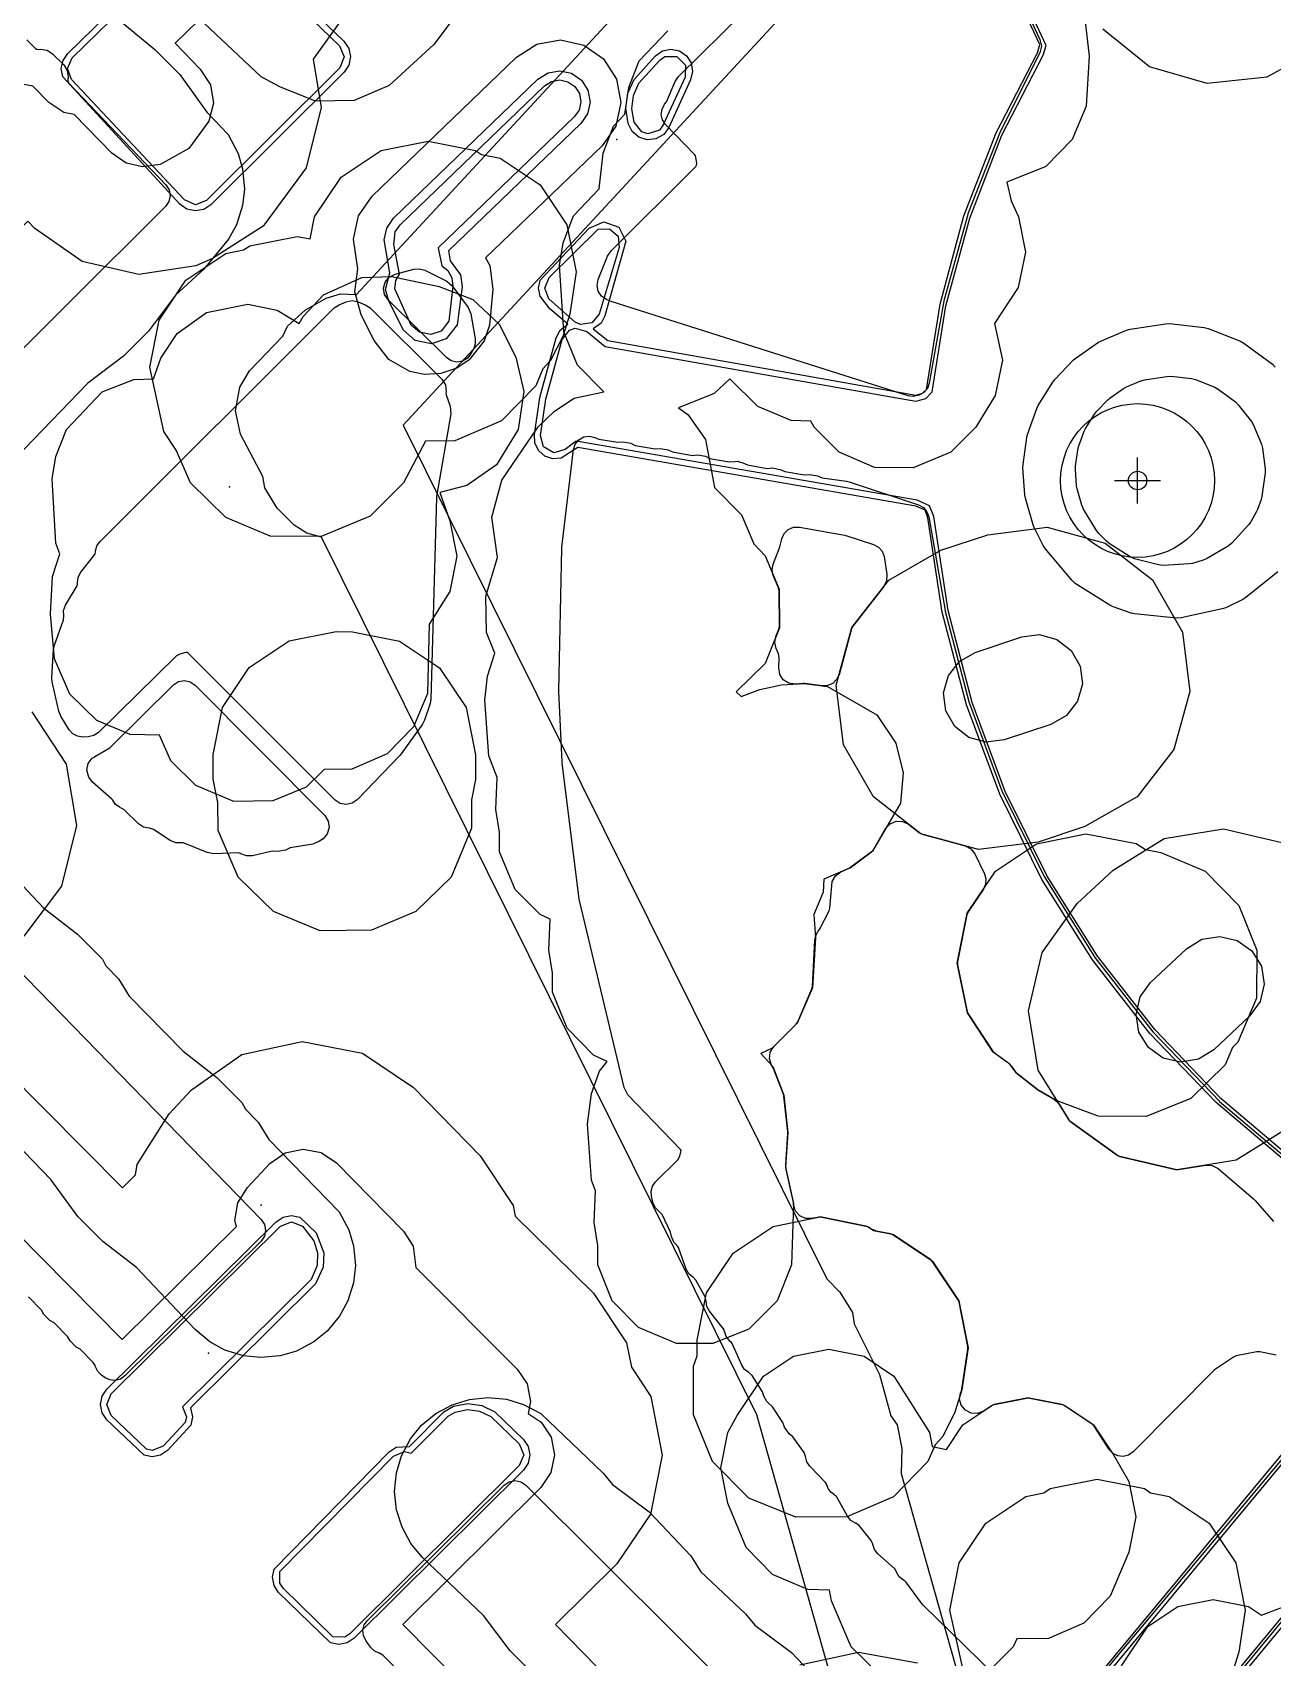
# Model space of a CAD drawing. Header units: metres. Extents: x -2677 to -840, y 169 to 1487.
# Drawn here: x -2469.6 to -2429.3, y 538.4 to 591.2 of the extents above; entities that cross this region are included whole.
import ezdxf

# ---------------------------------------------------------------- set-up
doc = ezdxf.new("R2010")
doc.units = ezdxf.units.M
for name, color, linetype in [('AI_GREENING_ALLOWED_ZONE', 4, 'Continuous'), ('AI_GREENING_EXCLUSIONS', 1, 'Continuous'), ('AI_GREENING_LAWN', 82, 'Continuous'), ('AI_GREENING_REJECTED', 6, 'Continuous'), ('AI_GREENING_TREES', 3, 'Continuous')]:
    doc.layers.add(name, color=color, linetype=linetype)

# ---------------------------------------------------------------- blocks, each defined once
blk = doc.blocks.new('AI_TREE')
for p, q in [((0, -0.3), (0, 0.3)), ((-0.3, 0), (0.3, 0))]:
    blk.add_line(p, q)
for radius in [1, 0.12]:
    blk.add_circle((0, 0), radius)

msp = doc.modelspace()

# ---------------------------------------------------------------- linework, layer by layer
at = {"layer": 'AI_GREENING_ALLOWED_ZONE'}
for points in [[(-2434.633, 579.302), (-2434.554, 579.369), (-2434.114, 579.67), (-2434.023, 579.72), (-2433.553, 579.915), (-2433.44, 579.946), (-2432.714, 580.061), (-2432.581, 580.065), (-2431.911, 579.99), (-2431.783, 579.959), (-2431.155, 579.712), (-2431.038, 579.647), (-2430.484, 579.233), (-2430.388, 579.139), (-2429.964, 578.593), (-2429.897, 578.478), (-2429.638, 577.855), (-2429.604, 577.727), (-2429.517, 577.058), (-2429.518, 576.925), (-2429.623, 576.167), (-2429.648, 576.065), (-2429.767, 575.739), (-2429.8, 575.667), (-2429.985, 575.333), (-2430.053, 575.239), (-2430.599, 574.639), (-2430.718, 574.543), (-2431.42, 574.136), (-2431.526, 574.09), (-2431.873, 573.985), (-2431.99, 573.964), (-2432.832, 573.916), (-2432.987, 573.932), (-2433.758, 574.134), (-2433.898, 574.195), (-2434.582, 574.629), (-2434.672, 574.701), (-2434.923, 574.958), (-2434.994, 575.049), (-2435.418, 575.751), (-2435.47, 575.871), (-2435.623, 576.403), (-2435.641, 576.506), (-2435.679, 577.037), (-2435.675, 577.141), (-2435.603, 577.669), (-2435.578, 577.77), (-2435.395, 578.28), (-2435.349, 578.374), (-2435.064, 578.834), (-2435.001, 578.917), (-2434.633, 579.302)], [(-2445.311, 573.096), (-2445.33, 573.189), (-2445.497, 573.585), (-2445.535, 573.774), (-2445.5, 573.963), (-2445.293, 574.486), (-2445.281, 574.524), (-2445.225, 574.779), (-2445.149, 574.954), (-2445.015, 575.087), (-2444.84, 575.161), (-2444.65, 575.164), (-2443.234, 574.915), (-2443.169, 574.899), (-2442.239, 574.602), (-2442.077, 574.515), (-2441.958, 574.376), (-2441.897, 574.203), (-2441.806, 573.62), (-2441.816, 573.417), (-2441.905, 573.236), (-2442.91, 571.941), (-2442.954, 571.854), (-2443.362, 570.365), (-2443.439, 570.204), (-2443.568, 570.081), (-2443.732, 570.01), (-2443.91, 570.002), (-2444.473, 570.077), (-2444.525, 570.078), (-2444.784, 570.058), (-2444.993, 570.087), (-2445.172, 570.2), (-2445.289, 570.376), (-2445.321, 570.586), (-2445.302, 570.925), (-2445.323, 571.04), (-2445.402, 571.217), (-2445.446, 571.412), (-2445.41, 571.61), (-2445.316, 571.841), (-2445.298, 571.936), (-2445.311, 573.096)]]:
    msp.add_lwpolyline(points, close=True, dxfattribs=at)
msp.add_lwpolyline([(-2429.155, 548.247), (-2429.694, 548.352), (-2429.791, 548.352), (-2430.459, 548.216), (-2430.548, 548.179), (-2431.134, 547.784), (-2431.171, 547.753), (-2433.807, 545.095), (-2433.953, 544.993), (-2434.125, 544.948), (-2434.302, 544.967), (-2434.461, 545.046), (-2434.583, 545.176), (-2435.07, 545.932), (-2435.14, 546.004), (-2436.03, 546.598), (-2436.119, 546.635), (-2437.171, 546.844), (-2437.267, 546.844), (-2438.319, 546.635), (-2438.408, 546.598), (-2438.666, 546.426), (-2438.86, 546.349), (-2439.069, 546.358), (-2439.255, 546.451), (-2439.388, 546.613), (-2439.443, 546.815), (-2439.41, 547.021), (-2439.385, 547.086), (-2439.372, 547.138), (-2439.175, 548.439), (-2439.177, 548.524), (-2439.463, 549.964), (-2439.5, 550.053), (-2440.313, 551.269), (-2440.381, 551.337), (-2441.597, 552.15), (-2441.686, 552.187), (-2442.143, 552.278), (-2442.323, 552.352), (-2442.399, 552.403), (-2442.488, 552.44), (-2443.922, 552.725), (-2444.019, 552.725), (-2444.24, 552.681), (-2444.448, 552.684), (-2444.637, 552.77), (-2444.774, 552.926), (-2444.836, 553.125), (-2444.843, 553.201), (-2445.084, 554.283), (-2445.095, 554.426), (-2445.024, 555.454), (-2445.025, 555.499), (-2445.153, 556.661), (-2445.168, 556.724), (-2445.5, 557.58), (-2445.553, 557.665), (-2445.553, 557.665), (-2445.624, 557.874), (-2445.598, 558.093), (-2445.48, 558.28), (-2444.756, 559.005), (-2444.703, 559.082), (-2444.242, 560.147), (-2444.222, 560.233), (-2444.147, 561.737), (-2444.116, 561.888), (-2444.04, 562.022), (-2443.995, 562.079), (-2443.684, 562.686), (-2443.657, 562.779), (-2443.598, 563.508), (-2443.593, 563.507), (-2443.583, 563.638), (-2443.477, 563.828), (-2443.301, 563.955), (-2443.052, 564.061), (-2443.002, 564.09), (-2442.312, 564.601), (-2442.245, 564.675), (-2441.847, 565.361), (-2441.704, 565.517), (-2441.51, 565.601), (-2441.298, 565.596), (-2441.108, 565.505), (-2440.745, 565.223), (-2440.659, 565.18), (-2439.268, 564.799), (-2439.081, 564.702), (-2438.951, 564.536), (-2438.637, 563.894), (-2438.589, 563.727), (-2438.601, 563.554), (-2438.671, 563.396), (-2439.169, 562.653), (-2439.207, 562.563), (-2439.509, 561.03), (-2439.509, 560.933), (-2439.201, 559.42), (-2439.165, 559.334), (-2438.378, 558.135), (-2438.315, 558.07), (-2437.876, 557.754), (-2437.76, 557.638), (-2437.617, 557.437), (-2437.568, 557.385), (-2436.918, 556.875), (-2436.886, 556.854), (-2436.388, 556.575), (-2436.207, 556.402), (-2435.894, 555.896), (-2435.828, 555.826), (-2434.324, 554.744), (-2434.236, 554.704), (-2432.432, 554.281), (-2432.336, 554.278), (-2431.449, 554.423), (-2431.234, 554.411), (-2431.044, 554.309), (-2429.891, 553.324), (-2429.838, 553.272), (-2429.245, 552.587)], dxfattribs=at)
at = {"layer": 'AI_GREENING_EXCLUSIONS'}
for points in [[(-2437.121, 514.7), (-2446.035, 546.298), (-2460.178, 574.837), (-2460.658, 574.965), (-2461.069, 575.226), (-2461.612, 575.781), (-2462.023, 576.444), (-2462.083, 576.804), (-2462.811, 578.185), (-2462.974, 578.948), (-2462.833, 579.716), (-2462.519, 580.247), (-2461.437, 581.37), (-2461.282, 581.697), (-2460.702, 582.22), (-2460.023, 582.606), (-2459.559, 582.742), (-2459.04, 582.73), (-2441.152, 602.079)], [(-2437.121, 514.7), (-2446.035, 546.298), (-2460.178, 574.837), (-2460.658, 574.965), (-2461.069, 575.226), (-2461.612, 575.781), (-2462.023, 576.444), (-2462.083, 576.804), (-2462.811, 578.185), (-2462.974, 578.948), (-2462.833, 579.716), (-2462.519, 580.247), (-2461.437, 581.37), (-2461.282, 581.697), (-2460.702, 582.22), (-2460.023, 582.606), (-2459.559, 582.742), (-2459.04, 582.73), (-2441.152, 602.079)], [(-2436.183, 601.562), (-2457.52, 578.481), (-2443.762, 550.719), (-2443.336, 550.289), (-2442.925, 549.626), (-2442.865, 549.266), (-2442.044, 547.619), (-2441.678, 546.274), (-2441.475, 545.973), (-2441.319, 545.209), (-2441.343, 544.398), (-2433.549, 516.77), (-2413.339, 537.637)], [(-2436.183, 601.562), (-2457.52, 578.481), (-2443.762, 550.719), (-2443.336, 550.289), (-2442.925, 549.626), (-2442.865, 549.266), (-2442.044, 547.619), (-2441.678, 546.274), (-2441.475, 545.973), (-2441.319, 545.209), (-2441.343, 544.398), (-2433.549, 516.77), (-2413.339, 537.637)], [(-2428.609, 554.598), (-2430.96, 556.591), (-2433.102, 558.825), (-2434.965, 561.214), (-2436.599, 563.815), (-2437.96, 566.57), (-2439.035, 569.456), (-2439.812, 572.452), (-2440.276, 575.509), (-2440.42, 575.85), (-2440.827, 576.042), (-2451.897, 577.961), (-2452.262, 577.681), (-2452.632, 577.583), (-2452.964, 577.775), (-2453.061, 578.145), (-2452.886, 579.32), (-2452.357, 581.265), (-2452.12, 581.57), (-2451.932, 581.631), (-2451.561, 581.523), (-2450.959, 581.038), (-2440.866, 579.252), (-2440.543, 579.347), (-2440.331, 579.557), (-2439.887, 582.359), (-2439.116, 585.206), (-2438.067, 587.907), (-2436.727, 590.502), (-2436.63, 590.817), (-2440.256, 598.589)], [(-2428.75, 554.455), (-2431.105, 556.452), (-2433.26, 558.702), (-2435.123, 561.091), (-2436.769, 563.709), (-2438.139, 566.481), (-2439.222, 569.386), (-2440.006, 572.402), (-2440.472, 575.467), (-2440.568, 575.711), (-2440.867, 575.844), (-2451.845, 577.748), (-2452.386, 577.402), (-2452.659, 577.384), (-2452.918, 577.473), (-2453.123, 577.654), (-2453.243, 577.899), (-2453.26, 578.172), (-2453.079, 579.373), (-2452.55, 581.318), (-2452.427, 581.564), (-2452.173, 581.759), (-2452.753, 582.255), (-2453.077, 582.672), (-2453.125, 582.934), (-2453.072, 583.196), (-2451.483, 584.885), (-2451.008, 585.093), (-2450.52, 584.918), (-2450.286, 584.454), (-2450.968, 582.032), (-2451.091, 581.797), (-2451.347, 581.607), (-2450.873, 581.226), (-2440.864, 579.454), (-2440.647, 579.52), (-2440.521, 579.637), (-2440.08, 582.411), (-2439.302, 585.279), (-2438.254, 587.979), (-2436.912, 590.581), (-2436.834, 590.858), (-2440.422, 598.472)], [(-2462.708, 593.063), (-2464.932, 590.891), (-2464.115, 590.054), (-2463.788, 589.544), (-2463.689, 588.946), (-2463.835, 588.358), (-2464.491, 587.474), (-2465.419, 586.955), (-2465.977, 586.871), (-2466.527, 586.999), (-2466.99, 587.322), (-2468.211, 588.572), (-2468.548, 588.642), (-2469.031, 588.968), (-2469.555, 589.496), (-2469.852, 589.557)], [(-2455.666, 591.996), (-2456.531, 590.855), (-2457.981, 589.518), (-2459.12, 589.027), (-2460.375, 589.014), (-2461.527, 589.481), (-2462.137, 589.807), (-2464.722, 592.24)], [(-2459.156, 592.177), (-2460.451, 590.375), (-2460.192, 588.807), (-2460.679, 586.846), (-2462.074, 584.942), (-2463.721, 583.896), (-2464.256, 583.654), (-2466.116, 583.374), (-2467.949, 583.802), (-2469.494, 584.876), (-2469.721, 585.109), (-2474.546, 580.311), (-2476.173, 579.234), (-2478.088, 578.862), (-2480.341, 579.345), (-2481.961, 580.431), (-2483.917, 582.393), (-2484.355, 583.053), (-2484.689, 583.274), (-2490.142, 588.884), (-2492.984, 591.664)], [(-2466.959, 591.818), (-2465.59, 590.691), (-2464.78, 589.881), (-2463.906, 588.651), (-2463.204, 587.922), (-2462.884, 587.312), (-2462.739, 586.811), (-2462.681, 586.148), (-2462.739, 585.623), (-2462.94, 584.988), (-2463.195, 584.525), (-2464.004, 583.551), (-2464.919, 582.707), (-2465.795, 581.531), (-2466.605, 580.72), (-2467.772, 579.846), (-2470.709, 576.795)], [(-2426.324, 591.929), (-2427.748, 590.733), (-2429.458, 589.794), (-2431.397, 589.581), (-2433.271, 590.126), (-2434.792, 591.347)], [(-2435.373, 591.691), (-2435.239, 590.474), (-2435.333, 588.847), (-2435.787, 587.764), (-2436.642, 586.887), (-2437.906, 586.372), (-2437.764, 585.766), (-2437.533, 585.254), (-2437.306, 584.106), (-2437.536, 582.958), (-2438.309, 581.779), (-2438.055, 580.591), (-2438.285, 579.443), (-2438.914, 578.408), (-2439.724, 577.597), (-2440.949, 577.086), (-2442.214, 577.101), (-2443.361, 577.597), (-2444.172, 578.408), (-2444.274, 578.612), (-2444.921, 578.628), (-2446.005, 579.081), (-2446.913, 579.985), (-2447.415, 579.504), (-2448.574, 579.036), (-2448.271, 578.819), (-2447.698, 578.006), (-2447.409, 576.452), (-2446.532, 575.565), (-2446.135, 574.616), (-2445.765, 574.227), (-2445.312, 573.144), (-2445.298, 571.887), (-2445.765, 570.733), (-2446.708, 569.811), (-2446.544, 569.656), (-2445.935, 569.888), (-2445.234, 570.04), (-2444.499, 570.08), (-2443.736, 569.978), (-2442.131, 569.06), (-2441.514, 568.14), (-2441.277, 567.174), (-2441.369, 566.183), (-2442.27, 564.631), (-2443.025, 564.073), (-2443.86, 563.715), (-2443.876, 563.291), (-2444.177, 562.572), (-2444.13, 561.815), (-2444.224, 560.188), (-2444.722, 559.038), (-2445.533, 558.228), (-2445.905, 558.055), (-2445.517, 557.622), (-2445.156, 556.693), (-2445.023, 555.477), (-2445.1, 554.353), (-2444.836, 553.17), (-2444.901, 551.179), (-2445.371, 550.014), (-2446.293, 549.092), (-2447.458, 548.622), (-2448.646, 548.622), (-2449.878, 549.137), (-2450.733, 550.014), (-2451.203, 551.179), (-2451.203, 551.807), (-2451.319, 552.551), (-2451.275, 553.588), (-2451.401, 553.932), (-2451.53, 555.75), (-2451.4, 556.748), (-2451.139, 557.472), (-2450.899, 557.794), (-2451.343, 557.997), (-2451.343, 557.997), (-2452.199, 558.874), (-2452.669, 560.04), (-2452.669, 560.668), (-2452.785, 561.412), (-2452.746, 562.416), (-2453.069, 562.569), (-2453.88, 563.379), (-2454.394, 564.611), (-2454.394, 565.24), (-2454.511, 565.983), (-2454.466, 567.026), (-2454.74, 567.723), (-2454.868, 569.541), (-2454.788, 570.317), (-2454.547, 571.07), (-2454.818, 571.739), (-2454.837, 572.914), (-2454.46, 574.177), (-2454.644, 575.481), (-2454.313, 576.693), (-2453.141, 578.427), (-2452.608, 578.935), (-2451.962, 579.354), (-2451.008, 579.557), (-2451.855, 580.426), (-2452.308, 581.51), (-2452.44, 583.681), (-2452.324, 584.408), (-2451.984, 585.283), (-2451.153, 586.158), (-2451.028, 587.318), (-2450.689, 588.193), (-2450.316, 588.586), (-2450.193, 589.45), (-2449.853, 590.325), (-2448.926, 591.302)], [(-2469.583, 569.159), (-2468.476, 567.458), (-2468.136, 565.457), (-2468.619, 563.486), (-2469.846, 561.869)], [(-2471.101, 564.794), (-2469.208, 562.781), (-2468.106, 561.928), (-2467.296, 561.118), (-2467.182, 560.895), (-2466.767, 560.48), (-2466.421, 559.912), (-2464.675, 558.122), (-2463.573, 557.27), (-2462.763, 556.459), (-2462.649, 556.237), (-2462.234, 555.821), (-2461.888, 555.254), (-2459.599, 552.907), (-2459.29, 552.322), (-2459.134, 551.795), (-2459.075, 551.161), (-2459.137, 550.592), (-2459.32, 550.004), (-2459.59, 549.509), (-2459.995, 549.022), (-2460.422, 548.677), (-2460.99, 548.377), (-2461.52, 548.221), (-2462.16, 548.162), (-2462.708, 548.221), (-2463.315, 548.41), (-2463.807, 548.677), (-2464.28, 549.073), (-2466.186, 551.095), (-2467.281, 551.941), (-2468.091, 552.752), (-2468.966, 553.957), (-2470.719, 555.754)], [(-2477.136, 559.36), (-2466.655, 548.747), (-2462.942, 552.426), (-2462.987, 552.622), (-2462.891, 553.199), (-2462.581, 553.695), (-2461.852, 554.47), (-2461.361, 554.817), (-2460.774, 554.943), (-2460.185, 554.829), (-2459.687, 554.492), (-2457.517, 552.276), (-2457.198, 551.79), (-2457.114, 551.092), (-2453.82, 547.792), (-2453.498, 547.306), (-2453.385, 546.734), (-2453.462, 546.347), (-2453.039, 546.062), (-2452.716, 545.574), (-2452.604, 544.999), (-2452.721, 544.426), (-2453.048, 543.941), (-2457.535, 539.488), (-2448.899, 530.749)], [(-2471.71, 558.782), (-2466.647, 553.681), (-2466.22, 554.106), (-2466.164, 554.439), (-2465.13, 556.093), (-2464.402, 556.868), (-2462.766, 558.022), (-2460.81, 558.443), (-2458.845, 558.062), (-2457.187, 556.941), (-2455.016, 554.724), (-2453.954, 553.104), (-2453.887, 552.757), (-2451.336, 550.257), (-2450.262, 548.639), (-2450.106, 547.849), (-2449.477, 546.901), (-2449.104, 544.986), (-2449.492, 543.074), (-2450.583, 541.456), (-2452.571, 539.483), (-2449.011, 535.838)], [(-2413.509, 558.455), (-2434.234, 533.365), (-2434.396, 533.237), (-2434.8, 533.217), (-2436.557, 534.914), (-2436.661, 535.065), (-2436.677, 535.427), (-2427.687, 546.253)], [(-2413.362, 558.318), (-2434.08, 533.238), (-2434.307, 533.058), (-2434.587, 532.985), (-2434.872, 533.031), (-2435.115, 533.189), (-2436.698, 534.772), (-2436.844, 534.985), (-2436.867, 535.491), (-2427.853, 546.366)], [(-2442.091, 537.904), (-2442.965, 538.757), (-2443.602, 540.258), (-2443.671, 540.604), (-2444.377, 540.62), (-2445.524, 541.116), (-2446.377, 541.99), (-2446.971, 543.427), (-2447.199, 544.575), (-2446.971, 545.723), (-2446.674, 546.282), (-2445.819, 547.56), (-2444.846, 548.211), (-2443.698, 548.439), (-2442.55, 548.211), (-2441.577, 547.56), (-2441.577, 547.56), (-2440.427, 545.723), (-2440.337, 545.268), (-2439.872, 545.179), (-2439.34, 545.975), (-2438.367, 546.626), (-2437.219, 546.854), (-2436.071, 546.626), (-2435.098, 545.975), (-2434.447, 545.002), (-2433.948, 544.138), (-2433.72, 542.99), (-2433.948, 541.842), (-2434.554, 540.406), (-2435.407, 539.532), (-2436.554, 539.036), (-2437.581, 539.02), (-2437.707, 538.757), (-2438.518, 537.947)], [(-2453.237, 537.822), (-2454.047, 538.632), (-2454.047, 538.632), (-2454.911, 539.774), (-2456.906, 541.678), (-2457.276, 542.121), (-2457.561, 542.647), (-2457.738, 543.217), (-2457.8, 543.805), (-2457.741, 544.42), (-2457.575, 544.972), (-2457.285, 545.519), (-2456.923, 545.963), (-2456.466, 546.342), (-2455.936, 546.629), (-2455.37, 546.803), (-2454.776, 546.866), (-2454.167, 546.807), (-2453.618, 546.642), (-2453.055, 546.342), (-2451.024, 544.405), (-2450.722, 544.033), (-2449.529, 543.151), (-2448.178, 541.713), (-2447.854, 541.199), (-2446.401, 539.835), (-2446.1, 539.463), (-2444.907, 538.58), (-2443.556, 537.143)], [(-2439.298, 537.859), (-2439.759, 539.955), (-2439.455, 541.486), (-2438.587, 542.783), (-2437.29, 543.651), (-2436.707, 543.766), (-2436.502, 543.904), (-2434.971, 544.208), (-2434.971, 544.208), (-2433.44, 543.904), (-2433.241, 543.77), (-2432.638, 543.651), (-2431.341, 542.783), (-2430.473, 541.486), (-2430.169, 539.955), (-2430.376, 538.584), (-2430.602, 537.859)], [(-2428.958, 528.752), (-2430.183, 529.264), (-2430.993, 530.074), (-2431.401, 531.012), (-2431.594, 531.109), (-2432.404, 531.919), (-2432.821, 532.876), (-2433.034, 532.981), (-2433.887, 533.855), (-2434.481, 535.292), (-2434.709, 536.44), (-2434.481, 537.588), (-2434.184, 538.147), (-2433.329, 539.425), (-2432.356, 540.076), (-2431.208, 540.304), (-2430.06, 540.076), (-2430.06, 540.076), (-2429.637, 539.793), (-2428.956, 540.049)], [(-2444.638, 538.17), (-2442.732, 538.586), (-2440.812, 538.241)]]:
    msp.add_lwpolyline(points, dxfattribs=at)
for points in [[(-2463.495, 594.786), (-2463.27, 594.64), (-2459.451, 590.956), (-2459.293, 590.728), (-2459.236, 590.458), (-2459.289, 590.186), (-2459.442, 589.956), (-2463.771, 585.644), (-2464.003, 585.491), (-2464.277, 585.44), (-2464.549, 585.501), (-2464.776, 585.662), (-2468.586, 589.807), (-2468.632, 590.073), (-2468.574, 590.336), (-2468.421, 590.558), (-2464.245, 594.637), (-2464.021, 594.784), (-2463.758, 594.836), (-2463.495, 594.786)], [(-2459.584, 590.098), (-2463.912, 585.786), (-2464.274, 585.64), (-2464.63, 585.799), (-2468.297, 589.715), (-2468.432, 590.068), (-2468.282, 590.415), (-2464.105, 594.494), (-2463.758, 594.636), (-2463.409, 594.496), (-2459.589, 590.812), (-2459.436, 590.456), (-2459.584, 590.098)], [(-2457.988, 580.609), (-2458.467, 581.225), (-2458.885, 582.06), (-2459.091, 582.813), (-2458.998, 583.559), (-2459.141, 584.523), (-2458.974, 585.286), (-2458.528, 585.926), (-2453.836, 590.442), (-2453.179, 590.863), (-2452.411, 591.001), (-2451.649, 590.834), (-2451.009, 590.388), (-2450.587, 589.731), (-2450.45, 588.963), (-2450.617, 588.201), (-2451.062, 587.56), (-2454.844, 583.92), (-2454.704, 583.671), (-2454.612, 582.896), (-2454.718, 581.724), (-2454.896, 581.214), (-2455.378, 580.601), (-2455.783, 580.332), (-2456.294, 580.158), (-2456.834, 580.126), (-2457.31, 580.223), (-2457.988, 580.609)], [(-2449.095, 590.642), (-2448.822, 590.697), (-2448.55, 590.643), (-2448.32, 590.486), (-2448.169, 590.252), (-2448.121, 589.979), (-2448.184, 589.708), (-2448.889, 588.156), (-2449.059, 587.924), (-2449.309, 587.781), (-2449.594, 587.749), (-2449.869, 587.836), (-2450.085, 588.025), (-2450.208, 588.285), (-2450.292, 588.78), (-2450.227, 589.269), (-2450.019, 589.72), (-2449.324, 590.484), (-2449.095, 590.642)], [(-2448.627, 590.458), (-2448.355, 590.179), (-2448.366, 589.79), (-2449.071, 588.239), (-2449.193, 588.073), (-2449.575, 587.948), (-2449.771, 588.01), (-2450.013, 588.331), (-2450.092, 588.766), (-2450.04, 589.197), (-2449.862, 589.595), (-2449.18, 590.345), (-2449.016, 590.458), (-2448.627, 590.458)], [(-2457.954, 583.432), (-2458.141, 584.504), (-2458.057, 584.885), (-2457.834, 585.206), (-2453.143, 589.722), (-2452.814, 589.932), (-2452.43, 590.001), (-2452.049, 589.917), (-2451.729, 589.695), (-2451.518, 589.366), (-2451.45, 588.982), (-2451.533, 588.601), (-2451.756, 588.281), (-2456.055, 584.143), (-2455.991, 583.816), (-2455.655, 583.361), (-2455.609, 582.974), (-2455.767, 581.739), (-2456.125, 581.287), (-2456.607, 581.123), (-2457.132, 581.229), (-2457.512, 581.567), (-2457.991, 582.508), (-2458.094, 582.884), (-2457.954, 583.432)], [(-2457.64, 583.389), (-2457.828, 584.351), (-2457.782, 584.765), (-2457.626, 584.99), (-2452.935, 589.505), (-2452.705, 589.653), (-2452.436, 589.701), (-2452.169, 589.643), (-2451.945, 589.487), (-2451.798, 589.257), (-2451.75, 588.988), (-2451.808, 588.721), (-2451.964, 588.497), (-2456.381, 584.245), (-2456.266, 583.658), (-2456.074, 583.507), (-2455.94, 583.269), (-2455.908, 582.997), (-2456.04, 581.854), (-2456.291, 581.537), (-2456.628, 581.422), (-2456.996, 581.496), (-2457.262, 581.733), (-2457.795, 582.906), (-2457.761, 583.177), (-2457.64, 583.389)], [(-2460.545, 584.531), (-2460.403, 585.245), (-2459.536, 586.542), (-2458.238, 587.409), (-2456.708, 587.714), (-2455.177, 587.409), (-2454.978, 587.276), (-2454.375, 587.156), (-2453.077, 586.289), (-2452.21, 584.992), (-2451.906, 583.461), (-2452.113, 582.09), (-2452.339, 581.365), (-2452.731, 580.575), (-2452.98, 580.308), (-2453.21, 579.759), (-2454.333, 578.615), (-2455.841, 577.968), (-2456.796, 577.952), (-2457.517, 576.599), (-2458.597, 575.518), (-2460.183, 574.856), (-2461.844, 574.871), (-2463.289, 575.476), (-2464.433, 576.599), (-2464.895, 577.664), (-2465.297, 578.267), (-2465.759, 580.362), (-2465.454, 581.893), (-2464.587, 583.191), (-2463.289, 584.058), (-2462.706, 584.174), (-2462.501, 584.311), (-2460.971, 584.615), (-2460.545, 584.531)], [(-2451.932, 581.831), (-2452.789, 582.584), (-2452.925, 582.932), (-2452.782, 583.278), (-2451.185, 584.852), (-2450.815, 584.864), (-2450.537, 584.618), (-2450.505, 584.249), (-2451.159, 582.09), (-2451.392, 581.799), (-2451.761, 581.75), (-2451.932, 581.831)], [(-2467.306, 579.559), (-2466.276, 579.966), (-2465.634, 579.983), (-2465.4, 580.653), (-2464.861, 581.461), (-2463.91, 582.143), (-2462.568, 582.41), (-2461.615, 582.221), (-2460.902, 581.778), (-2460.776, 582.007), (-2460.111, 582.716), (-2458.864, 583.28), (-2457.893, 583.311), (-2456.353, 582.982), (-2455.258, 582.568), (-2454.405, 581.766), (-2453.859, 580.685), (-2453.599, 579.568), (-2453.785, 578.332), (-2454.495, 577.192), (-2455.452, 576.512), (-2456.334, 576.292), (-2456.006, 575.37), (-2455.779, 574.222), (-2456.009, 573.074), (-2456.673, 572.004), (-2456.737, 569.755), (-2457.19, 568.672), (-2458.046, 567.795), (-2459.196, 567.296), (-2460.085, 567.28), (-2460.674, 566.713), (-2461.757, 566.26), (-2463.026, 566.243), (-2464.258, 566.758), (-2465.069, 567.568), (-2465.435, 568.403), (-2466.389, 568.419), (-2467.472, 568.873), (-2468.35, 569.728), (-2468.848, 570.878), (-2468.981, 572.332), (-2468.912, 573.554), (-2468.677, 574.292), (-2468.807, 574.645), (-2468.922, 576.735), (-2468.806, 577.462), (-2468.466, 578.337), (-2467.306, 579.559)], [(-2432.207, 571.75), (-2431.964, 569.815), (-2432.479, 567.933), (-2433.676, 566.392), (-2435.371, 565.427), (-2436.889, 564.921), (-2438.825, 564.677), (-2440.706, 565.193), (-2442.247, 566.39), (-2443.213, 568.085), (-2443.456, 570.02), (-2442.941, 571.902), (-2441.744, 573.443), (-2440.049, 574.409), (-2438.531, 574.914), (-2436.595, 575.158), (-2434.714, 574.642), (-2433.173, 573.446), (-2432.207, 571.75)], [(-2459.174, 571.762), (-2457.643, 571.458), (-2456.346, 570.59), (-2455.478, 569.293), (-2455.174, 567.762), (-2455.174, 566.956), (-2455.305, 566.297), (-2455.305, 565.372), (-2455.968, 563.786), (-2457.112, 562.663), (-2458.557, 562.059), (-2460.218, 562.043), (-2461.74, 562.663), (-2462.884, 563.786), (-2463.531, 565.295), (-2463.547, 566.215), (-2463.696, 566.965), (-2463.696, 567.767), (-2463.392, 569.298), (-2462.524, 570.595), (-2461.227, 571.463), (-2459.696, 571.767), (-2459.174, 571.762)], [(-2435.528, 570.644), (-2435.455, 570.064), (-2435.609, 569.499), (-2435.968, 569.037), (-2436.477, 568.747), (-2437.995, 568.242), (-2438.576, 568.169), (-2439.14, 568.323), (-2439.602, 568.682), (-2439.892, 569.191), (-2439.965, 569.771), (-2439.81, 570.336), (-2439.451, 570.798), (-2438.943, 571.088), (-2437.425, 571.594), (-2436.844, 571.667), (-2436.28, 571.512), (-2435.818, 571.153), (-2435.528, 570.644)], [(-2427.389, 563.771), (-2426.361, 562.113), (-2426.046, 560.187), (-2426.492, 558.288), (-2427.631, 556.704), (-2428.801, 555.612), (-2430.459, 554.584), (-2432.384, 554.27), (-2434.284, 554.716), (-2435.868, 555.854), (-2436.895, 557.513), (-2437.21, 559.438), (-2436.764, 561.337), (-2435.625, 562.921), (-2434.456, 564.013), (-2432.798, 565.041), (-2430.872, 565.356), (-2428.973, 564.91), (-2427.389, 563.771)], [(-2435.341, 565.196), (-2433.711, 564.875), (-2433.407, 564.685), (-2432.905, 564.581), (-2431.468, 563.972), (-2430.373, 562.86), (-2429.787, 561.413), (-2429.8, 559.853), (-2430.408, 558.415), (-2430.579, 558.247), (-2430.819, 557.681), (-2431.931, 556.587), (-2433.378, 556.001), (-2434.939, 556.013), (-2436.305, 556.523), (-2436.903, 556.863), (-2437.597, 557.407), (-2437.808, 557.706), (-2438.352, 558.097), (-2439.191, 559.374), (-2439.519, 560.982), (-2439.197, 562.611), (-2438.281, 563.976), (-2436.949, 564.869), (-2435.341, 565.196)], [(-2429.947, 561.382), (-2429.639, 560.885), (-2429.544, 560.307), (-2429.678, 559.737), (-2430.02, 559.262), (-2431.189, 558.17), (-2431.687, 557.862), (-2432.264, 557.768), (-2432.834, 557.901), (-2433.309, 558.243), (-2433.618, 558.74), (-2433.712, 559.318), (-2433.578, 559.888), (-2433.237, 560.363), (-2432.067, 561.455), (-2431.57, 561.763), (-2430.992, 561.858), (-2430.422, 561.724), (-2429.947, 561.382)], [(-2465.675, 544.942), (-2465.943, 544.996), (-2467.153, 546.142), (-2467.304, 546.369), (-2467.356, 546.638), (-2467.301, 546.905), (-2467.148, 547.132), (-2461.651, 552.58), (-2461.421, 552.731), (-2461.151, 552.782), (-2460.883, 552.726), (-2460.352, 552.224), (-2460.106, 551.574), (-2460.125, 551.1), (-2460.376, 550.56), (-2464.437, 546.535), (-2464.366, 546.239), (-2464.421, 545.971), (-2465.179, 545.144), (-2465.407, 544.994), (-2465.675, 544.942)], [(-2442.241, 552.297), (-2441.638, 552.177), (-2440.34, 551.31), (-2439.473, 550.012), (-2439.169, 548.482), (-2439.376, 547.111), (-2439.602, 546.386), (-2439.994, 545.596), (-2440.243, 545.328), (-2440.473, 544.78), (-2441.596, 543.636), (-2443.104, 542.988), (-2444.765, 542.973), (-2446.288, 543.593), (-2447.474, 544.78), (-2448.094, 546.302), (-2448.094, 547.885), (-2447.971, 548.222), (-2447.971, 548.735), (-2447.666, 550.265), (-2446.799, 551.563), (-2445.501, 552.43), (-2443.971, 552.735), (-2442.44, 552.43), (-2442.241, 552.297)], [(-2465.865, 545.181), (-2467.011, 546.282), (-2467.156, 546.637), (-2467.008, 546.99), (-2461.51, 552.438), (-2461.153, 552.582), (-2460.799, 552.431), (-2460.425, 551.956), (-2460.306, 551.567), (-2460.317, 551.158), (-2460.517, 550.702), (-2464.692, 546.565), (-2464.566, 546.24), (-2464.605, 546.048), (-2465.32, 545.286), (-2465.674, 545.142), (-2465.865, 545.181)], [(-2453.61, 545.501), (-2453.458, 545.273), (-2453.404, 545.005), (-2453.458, 544.736), (-2453.611, 544.508), (-2459.119, 539.044), (-2459.347, 538.893), (-2459.615, 538.841), (-2459.883, 538.895), (-2461.569, 540.525), (-2461.719, 540.753), (-2461.771, 541.021), (-2461.716, 541.288), (-2457.973, 545.101), (-2457.747, 545.253), (-2457.322, 545.276), (-2456.202, 546.403), (-2455.888, 546.586), (-2455.424, 546.674), (-2454.965, 546.61), (-2454.547, 546.404), (-2453.61, 545.501)], [(-2453.751, 545.36), (-2453.604, 545.005), (-2453.752, 544.65), (-2459.26, 539.186), (-2459.422, 539.078), (-2459.805, 539.08), (-2461.427, 540.665), (-2461.534, 540.828), (-2461.532, 541.211), (-2457.832, 544.96), (-2457.479, 545.107), (-2457.262, 545.052), (-2456.06, 546.262), (-2455.836, 546.393), (-2455.436, 546.474), (-2455.039, 546.424), (-2454.676, 546.251), (-2453.751, 545.36)]]:
    msp.add_lwpolyline(points, close=True, dxfattribs=at)
at = {"layer": 'AI_GREENING_LAWN'}
for points in [[(-2439.851, 597.491), (-2436.833, 591.014), (-2436.786, 590.796), (-2436.839, 590.579), (-2438.118, 588.036), (-2438.128, 588.015), (-2439.173, 585.35), (-2439.181, 585.325), (-2439.937, 582.596), (-2439.942, 582.573), (-2440.429, 579.838), (-2440.489, 579.673), (-2440.603, 579.539), (-2440.756, 579.453), (-2440.798, 579.439), (-2440.955, 579.411), (-2441.114, 579.434), (-2450.735, 582.487), (-2450.786, 582.506), (-2450.921, 582.565), (-2451.078, 582.674), (-2451.183, 582.834), (-2451.22, 583.021), (-2451.185, 583.208), (-2450.881, 583.972), (-2450.769, 584.141), (-2448.019, 586.886), (-2447.991, 586.932), (-2447.986, 586.985), (-2448.016, 587.194), (-2448.016, 587.194), (-2448.027, 587.23), (-2448.048, 587.261), (-2448.998, 588.252), (-2449.097, 588.401), (-2449.136, 588.575), (-2449.112, 588.753), (-2449.028, 588.91), (-2448.967, 588.986), (-2448.69, 589.65), (-2448.58, 589.814), (-2440.655, 597.635)], [(-2469.752, 591.002), (-2469.478, 590.729), (-2469.436, 590.702), (-2469.387, 590.695), (-2469.301, 590.7), (-2469.092, 590.669), (-2468.914, 590.553), (-2468.553, 590.189), (-2468.439, 590.013), (-2468.409, 589.805), (-2468.416, 589.684), (-2468.409, 589.636), (-2468.384, 589.595), (-2465.234, 586.288), (-2465.131, 586.126), (-2465.096, 585.937), (-2465.136, 585.749), (-2465.243, 585.589), (-2471.561, 579.296)], [(-2429.106, 573.71), (-2430.141, 572.874), (-2430.238, 572.813), (-2430.799, 572.543), (-2430.909, 572.505), (-2432.244, 572.215), (-2432.4, 572.206), (-2433.758, 572.343), (-2433.873, 572.368), (-2434.46, 572.572), (-2434.564, 572.622), (-2435.687, 573.334), (-2435.803, 573.435), (-2436.667, 574.466), (-2436.731, 574.563), (-2436.731, 574.563), (-2437.022, 575.147), (-2437.056, 575.233), (-2437.306, 576.106), (-2437.324, 576.208), (-2437.387, 577.094), (-2437.383, 577.197), (-2437.263, 578.076), (-2437.238, 578.177), (-2436.934, 579.022), (-2436.889, 579.116), (-2436.417, 579.88), (-2436.353, 579.962), (-2435.74, 580.604), (-2435.661, 580.671), (-2434.929, 581.173), (-2434.837, 581.223), (-2434.018, 581.562), (-2433.905, 581.594), (-2432.755, 581.776), (-2432.622, 581.779), (-2431.499, 581.655), (-2431.371, 581.624), (-2430.321, 581.211), (-2430.204, 581.146), (-2429.282, 580.458), (-2429.187, 580.364)], [(-2436.965, 536.533), (-2440.63, 540.118), (-2440.683, 540.179), (-2441.195, 540.876), (-2441.221, 540.902), (-2441.262, 540.923), (-2441.405, 541.034), (-2441.499, 541.188), (-2441.528, 541.264), (-2441.551, 541.292), (-2442.102, 541.785), (-2442.209, 541.922), (-2442.263, 542.088), (-2442.264, 542.093), (-2442.316, 542.213), (-2442.71, 542.702), (-2442.817, 542.779), (-2442.822, 542.781), (-2442.973, 542.869), (-2443.085, 543.004), (-2443.448, 543.645), (-2443.472, 543.674), (-2443.536, 543.717), (-2443.534, 543.72), (-2443.617, 543.776), (-2443.716, 543.907), (-2443.749, 544.003), (-2443.753, 544.002), (-2443.776, 544.074), (-2443.797, 544.104), (-2444.313, 544.634), (-2444.41, 544.776), (-2444.453, 544.943), (-2444.454, 544.952), (-2444.499, 545.075), (-2444.861, 545.583), (-2444.978, 545.68), (-2445.133, 545.906), (-2445.183, 546.057), (-2445.521, 546.56), (-2445.655, 546.681), (-2445.65, 546.687), (-2445.711, 546.737), (-2445.803, 546.908), (-2445.848, 547.052), (-2446.185, 547.583), (-2446.283, 547.671), (-2446.29, 547.675), (-2446.429, 547.778), (-2446.525, 547.921), (-2446.833, 548.622), (-2446.855, 548.655), (-2446.896, 548.687), (-2447.034, 548.852), (-2447.071, 548.99), (-2447.081, 548.988), (-2447.096, 549.063), (-2447.114, 549.095), (-2447.57, 549.676), (-2447.652, 549.829), (-2447.676, 550.001), (-2447.676, 550.008), (-2447.707, 550.136), (-2448.015, 550.685), (-2448.105, 550.777), (-2448.108, 550.779), (-2448.24, 550.891), (-2448.326, 551.042), (-2448.577, 551.74), (-2448.595, 551.774), (-2448.652, 551.827), (-2448.647, 551.832), (-2448.734, 551.921), (-2448.808, 552.101), (-2448.836, 552.246), (-2449.112, 552.812), (-2449.215, 552.927), (-2449.327, 553.035), (-2449.406, 553.206), (-2449.454, 553.407), (-2449.466, 553.576), (-2449.42, 553.74), (-2449.321, 553.879), (-2448.598, 554.598), (-2448.533, 554.712), (-2448.497, 554.854), (-2448.494, 554.893), (-2448.516, 554.925), (-2450.222, 556.711), (-2450.346, 556.94), (-2451.798, 563.023), (-2451.808, 563.078), (-2452.353, 567.49), (-2452.356, 567.527), (-2452.469, 569.818), (-2452.47, 569.853), (-2452.371, 574.467), (-2452.367, 574.515), (-2451.992, 577.683), (-2451.937, 577.861), (-2451.82, 578.005), (-2451.658, 578.097), (-2451.474, 578.124), (-2451.293, 578.081), (-2451.171, 578.027), (-2450.549, 577.92), (-2450.39, 577.935), (-2450.126, 577.889), (-2449.981, 577.82), (-2449.981, 577.82), (-2449.336, 577.708), (-2449.176, 577.723), (-2448.912, 577.677), (-2448.767, 577.608), (-2448.122, 577.495), (-2447.962, 577.511), (-2447.698, 577.465), (-2447.554, 577.396), (-2446.932, 577.286), (-2446.75, 577.299), (-2446.749, 577.293), (-2446.673, 577.302), (-2446.49, 577.255), (-2446.34, 577.184), (-2445.695, 577.071), (-2445.535, 577.087), (-2445.271, 577.04), (-2445.126, 576.971), (-2444.482, 576.859), (-2444.32, 576.874), (-2444.066, 576.833), (-2443.907, 576.761), (-2443.122, 576.659), (-2443.028, 576.637), (-2440.778, 575.882), (-2440.622, 575.796), (-2440.506, 575.661), (-2440.444, 575.494), (-2439.912, 572.454), (-2439.908, 572.435), (-2439.133, 569.453), (-2439.126, 569.429), (-2438.069, 566.587), (-2438.059, 566.564), (-2436.71, 563.823), (-2436.698, 563.801), (-2435.06, 561.187), (-2435.045, 561.166), (-2433.163, 558.751), (-2433.146, 558.732), (-2431.016, 556.51), (-2430.997, 556.493), (-2428.692, 554.536)], [(-2472.054, 562.849), (-2462.135, 552.656), (-2462.135, 552.656), (-2462.029, 552.494), (-2461.993, 552.303), (-2462.033, 552.113), (-2462.141, 551.952), (-2466.569, 547.565), (-2466.711, 547.466), (-2466.878, 547.422), (-2467.049, 547.436), (-2467.206, 547.509), (-2467.321, 547.588), (-2467.441, 547.706), (-2467.515, 547.858), (-2467.528, 547.901), (-2467.59, 548.005), (-2468.018, 548.436), (-2468.157, 548.515), (-2468.345, 548.706), (-2468.424, 548.846), (-2468.867, 549.294), (-2469.007, 549.374), (-2469.195, 549.565), (-2469.273, 549.705), (-2469.699, 550.137)], [(-2433.566, 534.019), (-2413.449, 558.37)], [(-2427.809, 546.258), (-2435.663, 536.855)], [(-2457.72, 538.027), (-2458.18, 538.492), (-2458.294, 538.557), (-2458.302, 538.559), (-2458.46, 538.63), (-2458.584, 538.751), (-2458.739, 538.966), (-2458.816, 539.125), (-2458.832, 539.3), (-2458.832, 539.3), (-2458.787, 539.47), (-2458.686, 539.614), (-2454.245, 544.021), (-2454.083, 544.128), (-2453.892, 544.166), (-2453.702, 544.128), (-2453.54, 544.02), (-2443.607, 534.127)]]:
    msp.add_lwpolyline(points, dxfattribs=at)
for points in [[(-2456.109, 583.16), (-2455.929, 583.009), (-2455.411, 582.306), (-2455.32, 582.093), (-2455.183, 581.282), (-2455.182, 581.121), (-2455.232, 580.968), (-2455.322, 580.796), (-2455.437, 580.65), (-2455.598, 580.556), (-2455.781, 580.527), (-2455.963, 580.568), (-2456.117, 580.672), (-2458.01, 582.549), (-2458.125, 582.723), (-2458.158, 582.929), (-2458.104, 583.131), (-2457.973, 583.293), (-2457.786, 583.387), (-2457.172, 583.55), (-2456.994, 583.564), (-2456.822, 583.514), (-2456.109, 583.16)], [(-2468.081, 573.537), (-2467.996, 573.701), (-2467.545, 574.276), (-2467.527, 574.308), (-2467.52, 574.345), (-2467.518, 574.37), (-2467.476, 574.549), (-2467.372, 574.7), (-2459.762, 582.287), (-2459.603, 582.394), (-2459.375, 582.49), (-2459.18, 582.53), (-2458.985, 582.49), (-2458.755, 582.392), (-2458.599, 582.287), (-2456.269, 579.978), (-2456.148, 579.783), (-2456.126, 579.553), (-2456.133, 579.504), (-2456.126, 579.466), (-2455.992, 579.098), (-2455.97, 578.841), (-2456.438, 576.161), (-2456.441, 576.124), (-2456.621, 569.568), (-2456.647, 569.423), (-2456.827, 568.886), (-2456.895, 568.753), (-2457.59, 567.789), (-2457.635, 567.734), (-2459.016, 566.299), (-2459.178, 566.186), (-2459.371, 566.145), (-2459.565, 566.182), (-2459.729, 566.291), (-2464.513, 571.064), (-2464.545, 571.087), (-2464.585, 571.084), (-2464.777, 571.037), (-2464.889, 570.974), (-2467.425, 568.488), (-2467.577, 568.386), (-2467.755, 568.346), (-2467.929, 568.338), (-2468.103, 568.362), (-2468.258, 568.445), (-2468.375, 568.576), (-2468.649, 569.02), (-2468.712, 569.175), (-2468.922, 570.128), (-2468.933, 570.263), (-2468.882, 571.189), (-2468.854, 571.33), (-2468.562, 572.145), (-2468.552, 572.28), (-2468.554, 572.456), (-2468.491, 572.626), (-2468.115, 573.258), (-2468.101, 573.292), (-2468.099, 573.329), (-2468.1, 573.353), (-2468.081, 573.537)], [(-2464.633, 570.177), (-2464.442, 570.138), (-2464.28, 570.029), (-2460.069, 565.786), (-2459.955, 565.606), (-2459.925, 565.395), (-2459.987, 565.191), (-2460.127, 565.031), (-2460.237, 564.95), (-2460.453, 564.859), (-2461.19, 564.739), (-2461.35, 564.663), (-2461.592, 564.616), (-2461.776, 564.626), (-2462.414, 564.481), (-2462.61, 564.476), (-2462.793, 564.546), (-2462.803, 564.552), (-2462.836, 564.567), (-2462.872, 564.571), (-2463.68, 564.543), (-2463.89, 564.582), (-2464.635, 564.892), (-2464.67, 564.901), (-2464.706, 564.899), (-2464.718, 564.897), (-2464.914, 564.896), (-2465.095, 564.97), (-2465.634, 565.329), (-2465.766, 565.37), (-2465.777, 565.37), (-2465.961, 565.408), (-2466.119, 565.512), (-2466.592, 565.974), (-2466.745, 566.055), (-2466.879, 566.159), (-2466.961, 566.287), (-2466.991, 566.322), (-2467.613, 566.869), (-2467.738, 567.037), (-2467.752, 567.067), (-2467.797, 567.273), (-2467.754, 567.478), (-2467.63, 567.648), (-2467.541, 567.699), (-2467.546, 567.708), (-2467.057, 567.991), (-2467.007, 568.03), (-2464.987, 570.032), (-2464.824, 570.139), (-2464.633, 570.177)]]:
    msp.add_lwpolyline(points, close=True, dxfattribs=at)
at = {"layer": 'AI_GREENING_REJECTED'}
for p in [(-2450.58, 587.76), (-2463.17, 576.47), (-2462.14, 553.12), (-2463.85, 548.31)]:
    msp.add_point(p, dxfattribs=at)

# ---------------------------------------------------------------- block references
at = {"layer": 'AI_GREENING_TREES', "xscale": 2.5, "yscale": 2.5}
msp.add_blockref('AI_TREE', (-2433.663, 576.677), dxfattribs=at)

doc.saveas('drawing.dxf')
